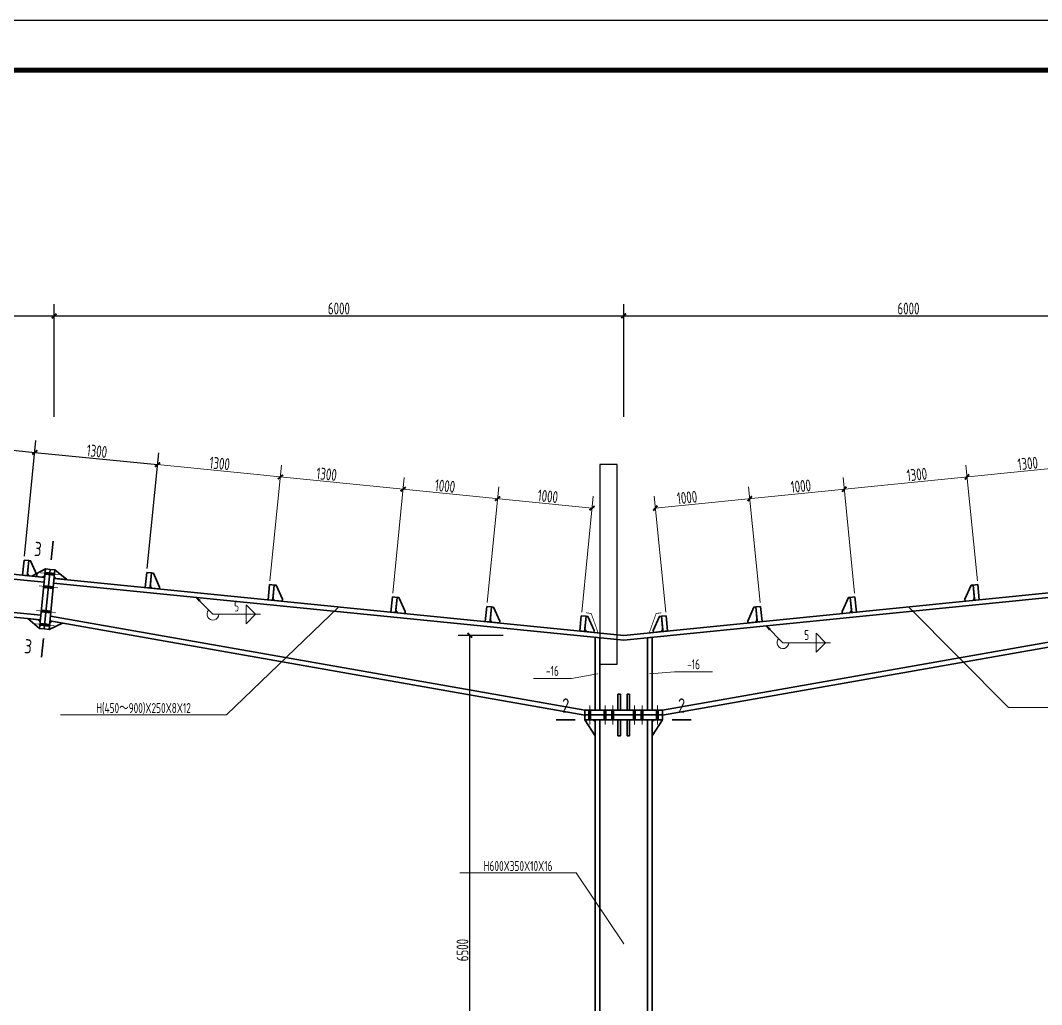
# Model space of a CAD drawing. Extents: x 19118 to 566552, y -1188739 to 92943.
# Drawn here: x 123992 to 145507, y -928354 to -907626 of the extents above; entities that cross this region are included whole.
import ezdxf
from ezdxf.enums import TextEntityAlignment as Align

# ---------------------------------------------------------------- set-up
doc = ezdxf.new("R2010")
doc.units = 0
doc.header["$LTSCALE"] = 1000
doc.header["$MEASUREMENT"] = 0
doc.layers.get('0').update_dxf_attribs({"linetype": 'CONTINUOUS'})
doc.layers.get('Defpoints').update_dxf_attribs({"linetype": 'CONTINUOUS'})
for name, color, linetype in [('10', 7, 'CONTINUOUS'), ('PUB_TITLE', 4, 'CONTINUOUS'), ('REIN', 1, 'CONTINUOUS'), ('水平支撑', 4, 'CONTINUOUS')]:
    doc.layers.add(name, color=color, linetype=linetype)
for name, color, linetype, lineweight in [('114', 2, 'CONTINUOUS', 18), ('14', 2, 'CONTINUOUS', 35), ('字符串标注', 9, 'CONTINUOUS', 18), ('尺寸标注', 9, 'CONTINUOUS', 18), ('尺寸标注-12', 2, 'CONTINUOUS', 35), ('柱子', 3, 'CONTINUOUS', 35), ('焊缝标注', 9, 'CONTINUOUS', 18), ('钢板标注', 9, 'CONTINUOUS', 18)]:
    doc.layers.add(name, color=color, linetype=linetype, lineweight=lineweight)
doc.styles.add('PkpmHz', font='Pkpmeng', dxfattribs={"width": 0.7, "bigfont": 'hztxt'})
doc.dimstyles.new('Pkpm_1.00', dxfattribs={"dimtxt": 250, "dimasz": 100, "dimexe": 250, "dimexo": 0.0625, "dimgap": 30, "dimtad": 1, "dimdec": 0, "dimrnd": 5, "dimzin": 0, "dimdsep": 46, "dimtxsty": 'PkpmHz', "dimblk1": 'ARCHTICK', "dimblk2": 'ARCHTICK', "dimsah": 1, "dimcen": 0.09, "dimadec": 0, "dimazin": 0, "dimtfac": 1, "dimtdec": 0, "dimtmove": 2, "dimatfit": 1, "dimfxl": 1, "dimtolj": 1, "dimtzin": 0, "dimarcsym": 0})

# ---------------------------------------------------------------- blocks, each defined once
blk = doc.blocks.new('_ArchTick')
at = {"color": 0, "linetype": 'ByBlock', "const_width": 0.4}
blk.add_lwpolyline([(-0.5, -0.5), (0.5, 0.5)], dxfattribs=at)
blk = doc.blocks.new('*D73')
at = {"layer": 'Defpoints', "color": 0, "linetype": 'Continuous'}
for p in [(133462, -920577), (136702, -920577), (136702, -933837)]:
    blk.add_point(p, dxfattribs=at)
at = {"layer": '尺寸标注', "color": 0, "linetype": 'Continuous', "lineweight": -2}
for p, q in [((134162, -920577), (133212, -920577)), ((133462, -933837), (133462, -920577)), ((134162, -933837), (133212, -933837))]:
    blk.add_line(p, q, dxfattribs=at)
at = {"layer": '尺寸标注', "color": 0, "linetype": 'Continuous', "lineweight": -2, "xscale": 100, "yscale": 100, "zscale": 100}
for p, rotation in [((133462, -920577), 90), ((133462, -933837), 270)]:
    blk.add_blockref('_ArchTick', p, dxfattribs=dict(at, rotation=rotation))
at = {"layer": '尺寸标注', "color": 0, "linetype": 'Continuous', "insert": (133307, -927207), "char_height": 250, "attachment_point": 5, "rotation": 90, "style": 'PkpmHz'}
blk.add_mtext('\\A1;6500', dxfattribs=at)
blk = doc.blocks.new('*D93')
at = {"layer": 'Defpoints', "color": 0, "linetype": 'Continuous'}
for p in [(124295, -916723), (121449, -919052), (124036, -919310)]:
    blk.add_point(p, dxfattribs=at)
at = {"layer": '尺寸标注-12', "color": 0, "linetype": 'Continuous', "lineweight": -2}
for p, q in [((121489, -918654), (121732, -916216)), ((121707, -916465), (124295, -916723)), ((124076, -918912), (124319, -916475))]:
    blk.add_line(p, q, dxfattribs=at)
at = {"layer": '尺寸标注-12', "color": 0, "linetype": 'Continuous', "lineweight": -2, "xscale": 100, "yscale": 100, "zscale": 100}
for p, rotation in [((121707, -916465), 174.2894067757216), ((124295, -916723), 354.2894067757215)]:
    blk.add_blockref('_ArchTick', p, dxfattribs=dict(at, rotation=rotation))
at = {"layer": '尺寸标注-12', "color": 0, "linetype": 'Continuous', "lineweight": 18, "insert": (123016, -916440), "char_height": 250, "attachment_point": 5, "rotation": 354.2894, "style": 'PkpmHz'}
blk.add_mtext('\\A1;1300', dxfattribs=at)
blk = doc.blocks.new('*D94')
at = {"layer": 'Defpoints', "color": 0, "linetype": 'Continuous'}
for p in [(126882, -916982), (124036, -919310), (126623, -919569)]:
    blk.add_point(p, dxfattribs=at)
at = {"layer": '尺寸标注-12', "color": 0, "linetype": 'Continuous', "lineweight": -2}
for p, q in [((124076, -918912), (124319, -916475)), ((124295, -916723), (126882, -916982)), ((126663, -919171), (126907, -916733))]:
    blk.add_line(p, q, dxfattribs=at)
at = {"layer": '尺寸标注-12', "color": 0, "linetype": 'Continuous', "lineweight": -2, "xscale": 100, "yscale": 100, "zscale": 100}
for p, rotation in [((124295, -916723), 174.2894067757216), ((126882, -916982), 354.2894067757215)]:
    blk.add_blockref('_ArchTick', p, dxfattribs=dict(at, rotation=rotation))
at = {"layer": '尺寸标注-12', "color": 0, "linetype": 'Continuous', "lineweight": 18, "insert": (125604, -916698), "char_height": 250, "attachment_point": 5, "rotation": 354.2894, "style": 'PkpmHz'}
blk.add_mtext('\\A1;1300', dxfattribs=at)
blk = doc.blocks.new('*D35')
at = {"layer": 'Defpoints', "color": 0, "linetype": 'Continuous'}
for p in [(124702, -913849), (110702, -915977), (124702, -915977)]:
    blk.add_point(p, dxfattribs=at)
at = {"layer": '尺寸标注', "color": 0, "linetype": 'Continuous', "lineweight": -2}
for p, q in [((110702, -915977), (110702, -913599)), ((124702, -915977), (124702, -913599)), ((110702, -913849), (124702, -913849))]:
    blk.add_line(p, q, dxfattribs=at)
at = {"layer": '尺寸标注', "color": 0, "linetype": 'Continuous', "lineweight": -2, "xscale": 100, "yscale": 100, "zscale": 100, "rotation": 180}
blk.add_blockref('_ArchTick', (110702, -913849), dxfattribs=at)
at = {"layer": '尺寸标注', "color": 0, "linetype": 'Continuous', "lineweight": -2, "xscale": 100, "yscale": 100, "zscale": 100}
blk.add_blockref('_ArchTick', (124702, -913849), dxfattribs=at)
at = {"layer": '尺寸标注', "color": 0, "linetype": 'Continuous', "insert": (117702, -913694), "char_height": 250, "attachment_point": 5, "style": 'PkpmHz'}
blk.add_mtext('\\A1;7000', dxfattribs=at)
blk = doc.blocks.new('*D36')
at = {"layer": 'Defpoints', "color": 0, "linetype": 'Continuous'}
for p in [(136702, -913849), (124702, -915977), (136702, -915977)]:
    blk.add_point(p, dxfattribs=at)
at = {"layer": '尺寸标注', "color": 0, "linetype": 'Continuous', "lineweight": -2}
for p, q in [((124702, -915977), (124702, -913599)), ((136702, -915977), (136702, -913599)), ((124702, -913849), (136702, -913849))]:
    blk.add_line(p, q, dxfattribs=at)
at = {"layer": '尺寸标注', "color": 0, "linetype": 'Continuous', "lineweight": -2, "xscale": 100, "yscale": 100, "zscale": 100, "rotation": 180}
blk.add_blockref('_ArchTick', (124702, -913849), dxfattribs=at)
at = {"layer": '尺寸标注', "color": 0, "linetype": 'Continuous', "lineweight": -2, "xscale": 100, "yscale": 100, "zscale": 100}
blk.add_blockref('_ArchTick', (136702, -913849), dxfattribs=at)
at = {"layer": '尺寸标注', "color": 0, "linetype": 'Continuous', "insert": (130702, -913694), "char_height": 250, "attachment_point": 5, "style": 'PkpmHz'}
blk.add_mtext('\\A1;6000', dxfattribs=at)
blk = doc.blocks.new('*D37')
at = {"layer": 'Defpoints', "color": 0, "linetype": 'Continuous'}
for p in [(148702, -913849), (136702, -915977), (148702, -915977)]:
    blk.add_point(p, dxfattribs=at)
at = {"layer": '尺寸标注', "color": 0, "linetype": 'Continuous', "lineweight": -2}
for p, q in [((136702, -915977), (136702, -913599)), ((148702, -915977), (148702, -913599)), ((136702, -913849), (148702, -913849))]:
    blk.add_line(p, q, dxfattribs=at)
at = {"layer": '尺寸标注', "color": 0, "linetype": 'Continuous', "lineweight": -2, "xscale": 100, "yscale": 100, "zscale": 100, "rotation": 180}
blk.add_blockref('_ArchTick', (136702, -913849), dxfattribs=at)
at = {"layer": '尺寸标注', "color": 0, "linetype": 'Continuous', "lineweight": -2, "xscale": 100, "yscale": 100, "zscale": 100}
blk.add_blockref('_ArchTick', (148702, -913849), dxfattribs=at)
at = {"layer": '尺寸标注', "color": 0, "linetype": 'Continuous', "insert": (142702, -913694), "char_height": 250, "attachment_point": 5, "style": 'PkpmHz'}
blk.add_mtext('\\A1;6000', dxfattribs=at)

msp = doc.modelspace()

# ---------------------------------------------------------------- hatches: boundary and pattern name
at = {"layer": '焊缝标注'}
for points in [[(127694.87, -919776.83), (127754.74, -919858.31), (127776.01, -919837.16)], [(139704.8, -920377.33), (139764.68, -920458.82), (139785.95, -920437.66)]]:
    msp.add_hatch(color=256, dxfattribs=at).paths.add_polyline_path(points)

# ---------------------------------------------------------------- linework, layer by layer
at = {"layer": '10', "color": 7, "lineweight": 35, "ltscale": 100}
for p, q in [((124680.44, -918591), (124640.64, -918989.01)), ((124435.67, -921038.79), (124475.47, -920640.77)), ((135282.33, -922353.85), (135682.33, -922353.85)), ((138122.34, -922353.85), (137722.34, -922353.85))]:
    msp.add_line(p, q, dxfattribs=at)
at = {"layer": '114', "ltscale": 100}
for p, q in [((124412.78, -919257.67), (124810.8, -919297.47)), ((124384.92, -919536.29), (124782.93, -919576.09)), ((124333.18, -920053.7), (124731.2, -920093.5)), ((124305.32, -920332.32), (124703.33, -920372.12)), ((135992.34, -922453.85), (135992.34, -922053.85)), ((136312.33, -922453.85), (136312.33, -922053.85)), ((136472.34, -922453.85), (136472.34, -922053.85)), ((136932.33, -922453.85), (136932.33, -922053.85)), ((137092.34, -922453.85), (137092.34, -922053.85)), ((137412.33, -922453.85), (137412.33, -922053.85))]:
    msp.add_line(p, q, dxfattribs=at)
at = {"layer": '114', "color": 1, "lineweight": 70, "ltscale": 100}
for p, q in [((124512.29, -919267.62), (124711.29, -919287.52)), ((124484.42, -919546.23), (124683.43, -919566.14)), ((124432.69, -920063.65), (124631.69, -920083.55)), ((124404.82, -920342.27), (124603.83, -920362.17)), ((135992.34, -922353.85), (135992.34, -922153.85)), ((136312.33, -922353.85), (136312.33, -922153.85)), ((136472.34, -922353.85), (136472.34, -922153.85)), ((136932.33, -922353.85), (136932.33, -922153.85)), ((137092.34, -922353.85), (137092.34, -922153.85)), ((137412.33, -922353.85), (137412.33, -922153.85))]:
    msp.add_line(p, q, dxfattribs=at)
at = {"layer": '14', "ltscale": 100}
for p, q in [((124234.67, -919330.31), (124521.24, -919178.07)), ((124463.53, -919353.19), (124234.67, -919330.31)), ((124395.87, -920431.82), (124521.24, -919178.07)), ((124507.31, -919317.37), (124463.53, -919353.19)), ((124620.74, -919188.02), (124495.37, -920441.77)), ((124495.37, -920441.77), (124620.74, -919188.02)), ((124521.24, -919178.07), (124507.31, -919317.37)), ((124521.24, -919178.07), (124620.74, -919188.02)), ((124720.25, -919197.97), (124594.87, -920451.72)), ((124620.74, -919188.02), (124720.25, -919197.97)), ((124706.32, -919337.28), (124720.25, -919197.97)), ((124720.25, -919197.97), (124971, -919403.95)), ((124742.14, -919381.06), (124706.32, -919337.28)), ((124971, -919403.95), (124742.14, -919381.06)), ((124395.87, -920431.82), (124145.12, -920225.85)), ((124145.12, -920225.85), (124373.98, -920248.73)), ((124373.98, -920248.73), (124409.8, -920292.51)), ((124409.8, -920292.51), (124395.87, -920431.82)), ((124594.87, -920451.71), (124608.81, -920312.41)), ((124878.7, -920319.39), (124594.87, -920451.71)), ((124608.81, -920312.41), (124652.18, -920279.54)), ((124652.18, -920279.54), (124878.7, -920319.39)), ((124495.37, -920441.77), (124395.87, -920431.82)), ((124594.87, -920451.72), (124495.37, -920441.77)), ((136102.33, -922153.85), (136102.33, -920617.58)), ((136102.33, -920617.58), (136202.33, -920627.58)), ((137202.33, -920627.58), (137302.33, -920617.58)), ((137302.33, -920617.58), (137302.33, -922153.85)), ((136202.33, -920627.58), (136202.33, -922153.85)), ((137202.33, -922153.85), (137202.33, -920627.58)), ((136582.33, -922153.85), (136582.33, -921813.85)), ((136582.33, -921813.85), (136632.33, -921813.85)), ((136632.33, -921813.85), (136632.33, -922153.85)), ((136822.34, -921813.85), (136772.34, -921813.85)), ((136772.34, -921813.85), (136772.34, -922153.85)), ((136822.34, -922153.85), (136822.34, -921813.85)), ((135882.33, -922153.85), (137522.34, -922153.85)), ((135882.33, -922253.85), (135882.33, -922153.85)), ((137522.34, -922253.85), (135882.33, -922253.85)), ((135882.33, -922253.85), (137522.34, -922253.85)), ((135882.33, -922353.85), (135882.33, -922253.85)), ((136202.33, -922153.85), (136102.33, -922153.85)), ((136632.33, -922153.85), (136582.33, -922153.85)), ((136772.34, -922153.85), (136822.34, -922153.85)), ((137302.33, -922153.85), (137202.33, -922153.85)), ((137522.34, -922153.85), (137522.34, -922253.85)), ((137522.34, -922253.85), (137522.34, -922353.85)), ((137522.34, -922353.85), (135882.33, -922353.85)), ((136102.33, -922693.86), (135882.33, -922353.85)), ((135882.33, -922353.85), (136062.33, -922353.85)), ((136062.33, -922353.85), (136102.33, -922393.86)), ((136102.33, -922393.86), (136102.33, -922693.86)), ((136582.33, -922353.85), (136582.33, -922693.86)), ((136632.33, -922353.85), (136582.33, -922353.85)), ((136632.33, -922693.86), (136632.33, -922353.85)), ((136772.34, -922693.85), (136772.34, -922353.85)), ((136772.34, -922353.85), (136822.34, -922353.85)), ((136822.34, -922353.85), (136822.34, -922693.85)), ((137522.34, -922353.85), (137302.33, -922693.85)), ((137302.33, -922393.85), (137342.34, -922353.85)), ((137302.33, -922693.85), (137302.33, -922393.85)), ((137342.34, -922353.85), (137522.34, -922353.85)), ((136582.33, -922693.86), (136632.33, -922693.86)), ((136822.34, -922693.85), (136772.34, -922693.85))]:
    msp.add_line(p, q, dxfattribs=at)
at = {"layer": 'PUB_TITLE'}
msp.add_lwpolyline([(77811.65, -969995.52), (210216.65, -969995.52), (210216.65, -907625.52), (77811.65, -907625.52)], close=True, dxfattribs=at)
at = {"layer": 'PUB_TITLE', "const_width": 105}
msp.add_lwpolyline([(80436.65, -968945.52), (209166.65, -968945.52), (209166.65, -908675.52), (80436.65, -908675.52)], close=True, dxfattribs=at)
at = {"layer": 'REIN', "color": 4, "const_width": 15, "elevation": 2}
msp.add_lwpolyline([(135910.53, -920101.53), (136019.14, -920118.52), (136163.04, -920523.15), (136702.34, -920577.08), (137241.65, -920523.15), (137385.55, -920118.52), (137494.16, -920101.53)], dxfattribs=at)
at = {"layer": '字符串标注', "ltscale": 100}
for p, q in [((130702.33, -919977.08), (128335.71, -922250.41)), ((142702.33, -919977.08), (144812.77, -922098.9)), ((144812.77, -922098.9), (148312.77, -922098.9)), ((128335.71, -922250.41), (124835.71, -922250.41)), ((135702.33, -925577.08), (133252.33, -925577.08)), ((136702.33, -927077.08), (135702.33, -925577.08))]:
    msp.add_line(p, q, dxfattribs=at)
at = {"layer": '字符串标注', "ltscale": 100, "const_width": 10}
for points in [[(130707.33, -919977.08, 1), (130697.33, -919977.08, 1)], [(142707.33, -919977.08, 1), (142697.33, -919977.08, 1)], [(136707.33, -927077.08, 1), (136697.33, -927077.08, 1)]]:
    msp.add_lwpolyline(points, format="xyb", close=True, dxfattribs=at)
at = {"layer": '尺寸标注-12', "color": 9, "linetype": 'Continuous', "lineweight": 18}
for p, q in [((126662.74, -919171.13), (126906.52, -916733.28)), ((126881.64, -916982.04), (136035.99, -917897.48)), ((129249.83, -919429.84), (129493.62, -916991.99)), ((137368.68, -917897.48), (146523.03, -916982.04)), ((144154.84, -919429.84), (143911.05, -916991.99)), ((131836.93, -919688.55), (132080.71, -917250.7)), ((141567.74, -919688.55), (141323.96, -917250.7)), ((133827, -919887.55), (134070.79, -917449.71)), ((139577.67, -919887.55), (139333.88, -917449.71)), ((135817.08, -920086.56), (136060.86, -917648.72)), ((137587.59, -920086.56), (137343.81, -917648.72))]:
    msp.add_line(p, q, dxfattribs=at)
at = {"layer": '尺寸标注-12', "ltscale": 100}
for p, q in [((124067.68, -918992.01), (124035.84, -919310.42)), ((124167.18, -919001.96), (124067.68, -918992.01)), ((124135.34, -919320.38), (124167.18, -919001.96)), ((124035.84, -919310.42), (124135.34, -919320.38)), ((126654.77, -919250.73), (126622.93, -919569.14)), ((126754.28, -919260.68), (126654.77, -919250.73)), ((126722.44, -919579.09), (126754.28, -919260.68)), ((129241.87, -919509.44), (129210.03, -919827.85)), ((129341.37, -919519.39), (129241.87, -919509.44)), ((129309.53, -919837.8), (129341.37, -919519.39)), ((144063.3, -919519.39), (144162.8, -919509.44)), ((144095.13, -919837.8), (144063.3, -919519.39)), ((144162.8, -919509.44), (144194.64, -919827.85)), ((126622.93, -919569.14), (126722.44, -919579.09)), ((129210.03, -919827.85), (129309.53, -919837.8)), ((131828.97, -919768.15), (131797.13, -920086.56)), ((131928.47, -919778.1), (131828.97, -919768.15)), ((131896.63, -920096.51), (131928.47, -919778.1)), ((133819.04, -919967.16), (133787.2, -920285.57)), ((133918.54, -919977.11), (133819.04, -919967.16)), ((139486.12, -919977.11), (139585.63, -919967.16)), ((139585.63, -919967.16), (139617.47, -920285.57)), ((141476.2, -919778.1), (141575.71, -919768.15)), ((141508.04, -920096.51), (141476.2, -919778.1)), ((141575.71, -919768.15), (141607.54, -920086.56)), ((144194.64, -919827.85), (144095.13, -919837.8)), ((131797.13, -920086.56), (131896.63, -920096.51)), ((133886.71, -920295.52), (133918.54, -919977.11)), ((135809.12, -920166.17), (135777.28, -920484.58)), ((135908.62, -920176.12), (135809.12, -920166.17)), ((135876.78, -920494.53), (135908.62, -920176.12)), ((137496.05, -920176.12), (137595.56, -920166.17)), ((137527.89, -920494.53), (137496.05, -920176.12)), ((137595.56, -920166.17), (137627.39, -920484.58)), ((139517.96, -920295.52), (139486.12, -919977.11)), ((141607.54, -920086.56), (141508.04, -920096.51)), ((133787.2, -920285.57), (133886.71, -920295.52)), ((139617.47, -920285.57), (139517.96, -920295.52)), ((135777.28, -920484.58), (135876.78, -920494.53)), ((137627.39, -920484.58), (137527.89, -920494.53))]:
    msp.add_line(p, q, dxfattribs=at)
for points in [[(124338.33, -919300.47), (124334.35, -919340.27), (124175.15, -919324.36), (124139.32, -919280.57), (124167.18, -919001.96), (124206.98, -919005.94)], [(126925.42, -919559.19), (126921.45, -919598.99), (126762.24, -919583.07), (126726.42, -919539.29), (126754.28, -919260.68), (126794.08, -919264.66)], [(129512.52, -919817.9), (129508.54, -919857.7), (129349.34, -919841.78), (129313.51, -919798), (129341.37, -919519.39), (129381.17, -919523.37)], [(143892.15, -919817.9), (143896.13, -919857.7), (144055.34, -919841.78), (144091.16, -919798), (144063.3, -919519.39), (144023.49, -919523.37)], [(132099.62, -920076.61), (132095.64, -920116.41), (131936.43, -920100.49), (131900.61, -920056.71), (131928.47, -919778.1), (131968.27, -919782.08)], [(141305.05, -920076.61), (141309.03, -920116.41), (141468.24, -920100.49), (141504.06, -920056.71), (141476.2, -919778.1), (141436.4, -919782.08)], [(134089.69, -920275.62), (134085.71, -920315.42), (133926.51, -920299.5), (133890.69, -920255.72), (133918.54, -919977.11), (133958.35, -919981.09)], [(136079.77, -920474.63), (136075.79, -920514.43), (135916.58, -920498.51), (135880.76, -920454.72), (135908.62, -920176.12), (135948.42, -920180.1)], [(137324.9, -920474.63), (137328.88, -920514.43), (137488.09, -920498.51), (137523.91, -920454.72), (137496.05, -920176.12), (137456.25, -920180.1)], [(139314.98, -920275.62), (139318.96, -920315.42), (139478.17, -920299.5), (139513.98, -920255.72), (139486.12, -919977.11), (139446.32, -919981.09)]]:
    msp.add_lwpolyline(points, close=True, dxfattribs=at)
at = {"layer": '柱子', "ltscale": 100}
for p, q in [((110802.37, -917987.08), (124503.33, -919357.17)), ((110802.37, -918087.58), (124493.38, -919456.68)), ((110802.37, -918791.07), (124423.73, -920153.2)), ((110802.37, -918891.57), (124413.78, -920252.71)), ((124692.39, -919476.58), (136702.3, -920677.58)), ((124702.33, -919377.08), (136702.34, -920577.08)), ((136702.3, -920677.58), (148712.29, -919476.59)), ((136702.33, -920577.08), (148702.34, -919377.08)), ((124622.76, -920172.84), (135882.33, -922153.85)), ((137522.34, -922153.85), (148781.92, -920172.83)), ((124612.78, -920272.61), (135882.33, -922255.38)), ((137522.34, -922255.39), (148791.89, -920272.61)), ((136102.33, -931137.08), (136102.33, -922353.85)), ((136102.33, -922353.85), (136202.33, -922353.85)), ((136202.33, -931137.08), (136202.33, -922353.85)), ((137202.33, -931137.08), (137202.33, -922353.85)), ((137202.33, -922353.85), (137302.33, -922353.85)), ((137302.33, -931137.08), (137302.33, -922353.85))]:
    msp.add_line(p, q, dxfattribs=at)
at = {"layer": '水平支撑'}
msp.add_lwpolyline([(136202.33, -916977.08), (136202.33, -921182.91), (136562.33, -921182.91), (136562.33, -916977.08), (136202.33, -916977.08)], dxfattribs=at)
at = {"layer": '焊缝标注', "ltscale": 100}
for p, q in [((127694.87, -919776.83), (128047.43, -920131.37)), ((128747.43, -919931.37), (128947.43, -920131.37)), ((128747.43, -920131.37), (128747.43, -919931.37)), ((128047.43, -920131.37), (129047.43, -920131.37)), ((128747.43, -920331.37), (128947.43, -920131.37)), ((128747.43, -920131.37), (128747.43, -920331.37)), ((139704.8, -920377.33), (140057.37, -920731.87)), ((140757.37, -920531.87), (140957.37, -920731.87)), ((140757.37, -920731.87), (140757.37, -920531.87)), ((140057.37, -920731.87), (141057.37, -920731.87)), ((140757.37, -920931.87), (140957.37, -920731.87)), ((140757.37, -920731.87), (140757.37, -920931.87))]:
    msp.add_line(p, q, dxfattribs=at)
at = {"layer": '焊缝标注', "linetype": 'Continuous'}
for points in [[(127694.87, -919776.83), (127754.74, -919858.31), (127776.01, -919837.16)], [(139704.8, -920377.33), (139764.68, -920458.82), (139785.95, -920437.66)]]:
    msp.add_lwpolyline(points, close=True, dxfattribs=at)
at = {"layer": '焊缝标注', "ltscale": 100}
for centre, start in [((128047.43, -920131.37), 134.840256), ((140057.37, -920731.87), 134.8405)]:
    msp.add_arc(centre, 125, start, 0, dxfattribs=at)
at = {"layer": '钢板标注', "ltscale": 100}
for p, q in [((136152.33, -921390.72), (135599.97, -921488.15)), ((137252.33, -921385.71), (137774.39, -921349.29)), ((137774.39, -921349.29), (138574.39, -921349.29)), ((135599.97, -921488.15), (134799.97, -921488.15))]:
    msp.add_line(p, q, dxfattribs=at)
at = {"layer": '钢板标注', "ltscale": 100, "const_width": 10}
for points in [[(136157.33, -921390.72, 1), (136147.33, -921390.72, 1)], [(137257.33, -921385.71, 1), (137247.33, -921385.71, 1)]]:
    msp.add_lwpolyline(points, format="xyb", close=True, dxfattribs=at)

# ---------------------------------------------------------------- block references
at = {"layer": '尺寸标注-12', "color": 9, "linetype": 'Continuous', "lineweight": 18, "xscale": 100, "yscale": 100, "zscale": 100}
for p, rotation in [((126881.64, -916982.04), 174.2894067763852), ((129468.74, -917240.75), 354.2894067763852), ((143935.93, -917240.75), 185.7105932236148), ((132055.84, -917499.46), 354.2894067763852), ((141348.83, -917499.46), 185.7105932236148), ((134045.91, -917698.47), 354.2894067763852), ((136035.99, -917897.48), 354.2894067763852), ((137368.68, -917897.48), 185.7105932236148), ((139358.76, -917698.47), 185.7105932236148)]:
    msp.add_blockref('_ArchTick', p, dxfattribs=dict(at, rotation=rotation))

# ---------------------------------------------------------------- texts
at = {"layer": '10', "color": 7, "lineweight": 25, "style": 'PkpmHz', "width": 0.77}
for s, rotation, p in [('3', 354.289673, (124362.03, -918760.15)), ('3', 354.289673, (124157.06, -920809.93)), ('2', 0.000107, (135482.33, -922053.85)), ('2', 0.000107, (137922.34, -922053.85))]:
    msp.add_text(s, height=300, rotation=rotation, dxfattribs=at).set_placement(p, align=Align.MIDDLE_CENTER)
at = {"layer": '字符串标注', "style": 'PkpmHz', "width": 0.71}
for s, p in [('H(450～900)X250X8X12', (126585.71, -922213.8)), ('H600X350X10X16', (134477.33, -925540.47))]:
    msp.add_text(s, height=210, dxfattribs=at).set_placement(p, align=Align.CENTER)
at = {"layer": '尺寸标注-12', "color": 9, "style": 'PkpmHz', "width": 0.7}
for s, p in [('1300', (142678.2, -917336.38)), ('1000', (140234.44, -917580.75)), ('1000', (137837.09, -917820.49))]:
    msp.add_text(s, height=250, rotation=5.710593, dxfattribs=at).set_placement(p)
at = {"layer": '尺寸标注-12', "color": 9, "linetype": 'Continuous', "lineweight": 18, "char_height": 250, "attachment_point": 5, "style": 'PkpmHz'}
for s, insert, rotation in [('\\A1;1300', (128190.62, -916957.17), 354.289407), ('\\A1;1300', (145214.06, -916957.17), 5.710593), ('1300', (130443.56, -917182.46), 354.289407), ('1000', (132938.25, -917431.93), 354.289407), ('1000', (135104.97, -917648.6), 354.289407)]:
    msp.add_mtext(s, dxfattribs=dict(at, insert=insert, rotation=rotation))
at = {"layer": '焊缝标注', "style": 'PkpmHz', "width": 0.71}
for p in [(128547.43, -920074.75), (140557.37, -920675.25)]:
    msp.add_text('5', height=210, dxfattribs=at).set_placement(p, align=Align.CENTER)
at = {"layer": '钢板标注', "style": 'PkpmHz', "width": 0.71}
for p in [(135199.97, -921431.54), (138174.39, -921292.67)]:
    msp.add_text('-16', height=210, dxfattribs=at).set_placement(p, align=Align.CENTER)

# ---------------------------------------------------------------- dimensions: what is measured, and where the dimension line sits
at = {"layer": '尺寸标注', "linetype": 'Continuous'}
for base, p1, p2, text, picture, middle in [((124702.33, -913848.72), (110702.34, -915977.08), (124702.33, -915977.08), '7000', '*D35', (117702.34, -913693.72)), ((136702.33, -913848.72), (124702.33, -915977.08), (136702.33, -915977.08), '6000', '*D36', (130702.33, -913693.72)), ((148702.33, -913848.72), (136702.33, -915977.08), (148702.33, -915977.08), '6000', '*D37', (142702.33, -913693.72))]:
    dim = msp.add_linear_dim(base=base, p1=p1, p2=p2, text=text, dimstyle='Pkpm_1.00', override={"dimtih": 0, "dimtoh": 0}, dxfattribs=at)
    dim.commit()
    dim.dimension.update_dxf_attribs({"geometry": picture, "text_midpoint": middle})
dim = msp.add_linear_dim(base=(133462.33, -920577.08), p1=(136702.33, -933837.08), p2=(136702.33, -920577.08), angle=90, text='6500', dimstyle='Pkpm_1.00', override={"dimexo": 2539.999756, "dimtih": 0, "dimtoh": 0}, dxfattribs=at)
dim.commit()
dim.dimension.update_dxf_attribs({"geometry": '*D73', "text_midpoint": (133307.33, -927207.08)})
at = {"layer": '尺寸标注-12', "color": 9, "linetype": 'Continuous', "lineweight": 18}
for base, p1, p2, picture, middle in [((124294.55, -916723.33), (121448.74, -919051.72), (124035.84, -919310.43), '*D93', (123016.42, -916439.75)), ((126881.64, -916982.04), (124035.84, -919310.43), (126622.93, -919569.14), '*D94', (125603.52, -916698.46))]:
    dim = msp.add_linear_dim(base=base, p1=p1, p2=p2, angle=354.289407, text='1300', dimstyle='Pkpm_1.00', override={"dimexo": 400, "dimtih": 0, "dimtoh": 0}, dxfattribs=at)
    dim.commit()
    dim.dimension.update_dxf_attribs({"geometry": picture, "text_midpoint": middle})

doc.saveas('drawing.dxf')
